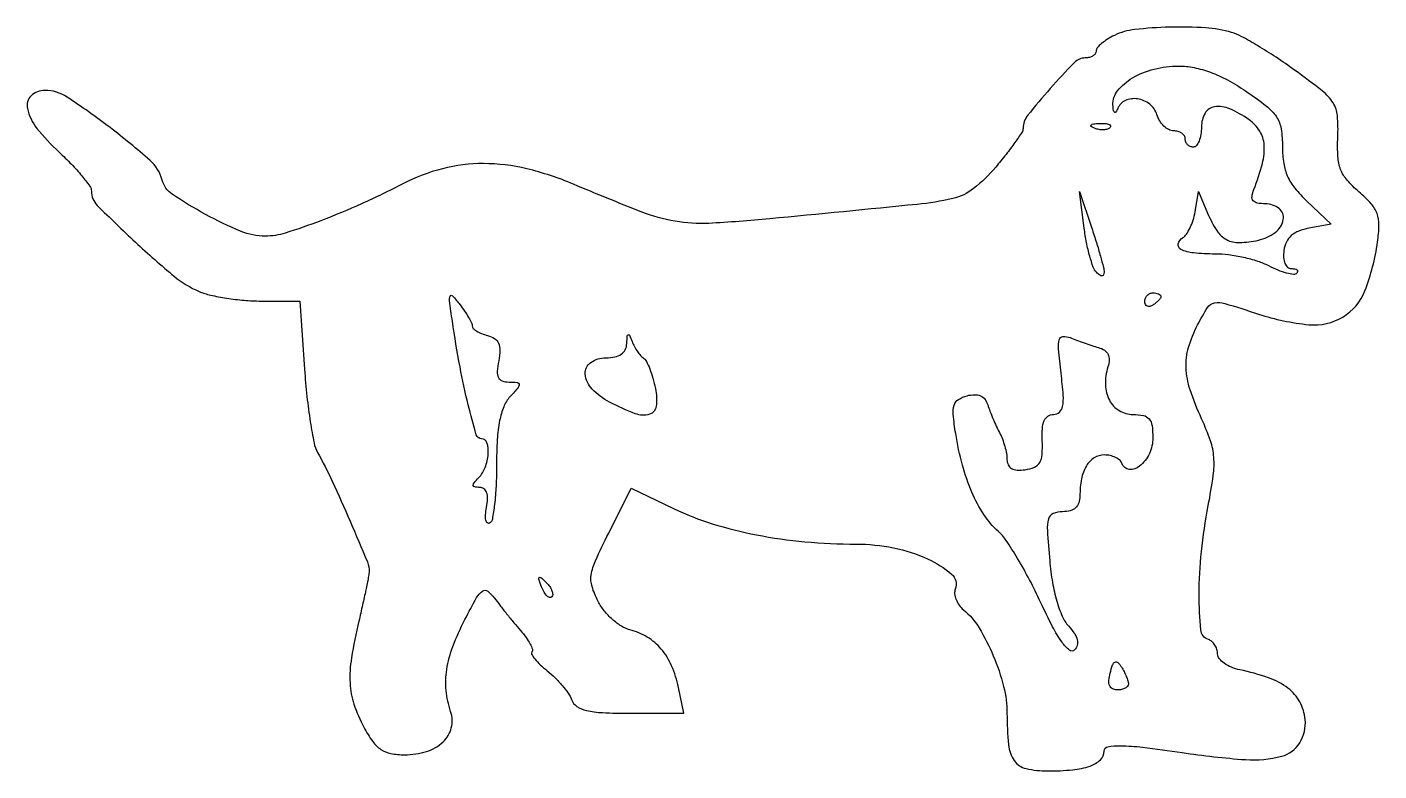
# Model space of a CAD drawing. Extents: x 0 to 167, y 0 to 92.
import ezdxf

# ---------------------------------------------------------------- set-up
doc = ezdxf.new("R2010")
doc.units = 0

msp = doc.modelspace()

# ---------------------------------------------------------------- linework, layer by layer
for points in [[(134.25, 90.779505, 0.02844), (133.388599, 90.30192, 0.036638), (132.660937, 89.764269, 0.03992), (132.145453, 89.244659, 0.177225), (132, 88.847186, -0.15491), (131.897435, 88.52408, -0.097753), (131.608538, 88.248861, -0.080114), (131.176936, 88.063124, -0.061703), (130.667365, 88, 0.201587), (129.319919, 87.433732, 0.012817), (126.338524, 84.230072, 0.014085), (123.549726, 80.889889, 0.163718), (122.985123, 79.308638, -0.140939), (122.834049, 78.817525, -0.009106), (121.985322, 77.56805, -0.01271), (120.893636, 76.102733, -0.0091), (119.602437, 74.518767, -0.049496), (116.876958, 71.877203, -0.111978), (114.301877, 70.640195, -0.03135), (109.915919, 69.92285, -0.00097), (91.720122, 68.143096, -0.010736), (84.182321, 67.583593, -0.056849), (80.056552, 67.835398, -0.049537), (75.857151, 69.013567, -0.006943), (67.5, 72.413728, 0.040746), (61.723325, 74.320634, 0.058955), (56.391976, 74.961433, 0.063203), (51.345047, 74.330376, 0.056851), (46.419478, 72.452658, -0.013622), (41.348297, 69.999565, -0.01501), (36.310812, 67.909498, -0.014176), (31.928376, 66.38428, -0.076731), (29.446344, 66.000504, -0.098782), (26.468207, 66.593916, -0.026265), (22.078497, 68.693442, -0.022539), (17.978699, 71.171722, -0.18358), (16.72982, 72.925168, 0.149344), (15.238865, 75.344615, 0.017282), (10.255025, 79.436781, 0.017395), (5.000469, 83.173178, 0.146805), (2.25, 83.999371, 0.194904), (0.555563, 83.313335, 0.262509), (0.095367, 81.758028, 0.112427), (1.277685, 79.308353, 0.037676), (4, 76.379673, -0.014038), (5.53201, 74.880223, -0.018959), (6.825, 73.435849, -0.016221), (7.795927, 72.184305, -0.158139), (8, 71.555207, 0.198666), (8.72255, 69.808475, 0.009231), (13.428445, 65.264603, 0.014457), (18.246463, 61.034526, 0.073066), (21.297053, 59.182089, 0.043688), (22.704148, 58.727427, 0.017736), (24.683769, 58.347239, 0.01739), (26.854032, 58.086658, 0.021183), (28.898521, 58), (33.702936, 58), (34.297668, 49.572579, 0.009594), (34.599701, 46.212272, 0.011733), (35.01581, 43.085331, 0.01029), (35.478715, 40.487534, 0.077943), (35.907251, 39.322579, -0.018042), (37.721188, 35.769092, -0.007444), (39.929471, 30.837638, -0.003298), (42.055923, 25.801582, -0.116276), (42.259538, 24.551204, -0.030407), (42.173026, 23.893982, -0.003043), (41.861647, 22.340041, -0.003816), (41.464801, 20.491577, -0.003025), (41.008641, 18.5, 0.016773), (40.098139, 13.953901, 0.05289), (39.916801, 10.85449, 0.068204), (40.402441, 8.236842, 0.043618), (41.628373, 5.391484, 0.030644), (42.713516, 3.642314, 0.090446), (43.721325, 2.657501, 0.102471), (44.935213, 2.159623, 0.046282), (46.655975, 2, 0.074502), (49.361079, 2.405321, 0.115151), (51.395189, 3.58828, 0.14331), (52.419934, 5.336955, 0.144628), (52.335362, 7.355372, -0.058646), (51.779149, 9.939846, -0.062418), (51.856416, 12.52731, -0.052773), (52.609274, 15.357649, -0.02741), (54.102366, 18.699033, -0.007585), (55.541676, 21.396123, -0.11006), (56.254524, 22.201362, -0.33182), (56.904728, 22.192369, -0.071576), (57.741314, 21.335263, 0.007925), (58.387822, 20.478128, 0.003857), (59.238975, 19.40332, 0.003824), (60.142122, 18.29817, 0.005514), (60.959191, 17.335613, -0.021863), (61.644973, 16.472024, -0.034288), (62.147489, 15.66848, -0.037438), (62.436982, 15.012275, -0.289189), (62.366284, 14.699618, 0.338068), (62.326532, 14.403365, 0.040073), (62.725234, 13.818993, 0.034847), (63.381337, 13.11259, 0.020818), (64.250499, 12.364004, -0.026884), (65.199429, 11.526463, -0.02324), (66.102731, 10.551848, -0.023906), (66.838734, 9.590023, -0.0606), (67.247793, 8.8125, 0.154539), (67.910414, 7.975978, 0.091737), (69.086739, 7.462937, 0.046916), (71.064125, 7.195278, 0.010195), (74.51036, 7.125), (81.131456, 7.125), (80.454434, 10.3125, 0.049741), (79.607115, 12.969646, 0.073509), (78.320255, 15.045931, 0.080725), (76.592221, 16.52552, 0.075415), (74.444593, 17.42455, -0.079023), (73.413578, 17.864866, -0.04227), (72.304668, 18.700594, -0.040746), (71.29123, 19.768941, -0.050125), (70.541492, 20.919764, -0.044934), (69.788615, 22.764738, -0.11309), (69.684209, 24.204026, -0.069056), (70.20555, 25.946608, -0.009644), (71.839413, 29.347329), (74.632219, 34.884103), (79.859039, 32.382638, 0.036236), (84.625988, 30.512148, 0.027394), (90.080186, 29.138555, 0.025612), (96.053795, 28.292329, 0.022136), (102.381966, 28.005792, -0.050404), (106.994606, 27.53503, -0.055922), (111.252726, 26.151496, -0.070954), (114.153375, 24.302264, -0.317017), (114.620622, 22.453741, 0.117224), (114.541214, 21.860317, 0.069002), (114.710902, 21.161296, 0.062955), (115.091235, 20.467862, 0.062746), (115.632529, 19.890011, -0.0833), (117.545854, 17.67233, -0.03694), (119.307914, 14.218807, -0.036752), (120.582776, 10.42864, -0.062833), (121, 7.121626, 0.023196), (121.181452, 3.212437, 0.131176), (121.897689, 1.272188, 0.18515), (123.347463, 0.301165, 0.056058), (126.025201, 0, 0.023035), (129.106587, 0.142037, 0.06117), (131.256333, 0.609941, 0.103085), (132.537897, 1.381538, 0.20881), (133, 2.439808, -0.359601), (133.451132, 2.985962, -0.052246), (134.997713, 3.118657, -0.026462), (137.727089, 2.922573, -0.005162), (142.614579, 2.258959, 0.017687), (150.448332, 1.394495, 0.084798), (154.905147, 1.817619, 0.191084), (157.138929, 3.485848, 0.163898), (157.802683, 6.361946, 0.101487), (157.133333, 8.522881, 0.105074), (155.672879, 10.215027, 0.078436), (153.270229, 11.505313, 0.033654), (149.75, 12.475752, -0.046123), (148.697785, 12.794211, -0.05835), (147.807813, 13.283462, -0.070182), (147.201057, 13.859396, -0.169424), (147, 14.435719, 0.075372), (146.9147, 14.998366, 0.067376), (146.665335, 15.534339, 0.070381), (146.296199, 15.963328, 0.099822), (145.860715, 16.213095, -0.298192), (144.919036, 17.403044, -0.022195), (144.721548, 21.742931, -0.026516), (144.998509, 27.071656, -0.021254), (145.842659, 32.755118, 0.012748), (146.458954, 36.468756, 0.053922), (146.529255, 38.719812, 0.064463), (146.109901, 40.733991, 0.023366), (145.022662, 43.450254, -0.026535), (143.607608, 47.051451, -0.069745), (143.106289, 49.774189, -0.08207), (143.408507, 52.260624, -0.048168), (144.52568, 55.04966, -0.022088), (145.763351, 57.204207, -0.210368), (146.624957, 57.781751, -0.118339), (147.873171, 57.707083, -0.005196), (152.054693, 56.387319, 0.054231), (158.269053, 55.077328, 0.162266), (162.449833, 56.022441, 0.165853), (165.171449, 59.26661, 0.057269), (166.735338, 65.268391, 0.029837), (166.907556, 67.394235, 0.094125), (166.67158, 68.798246, 0.095609), (165.939807, 70.005709, 0.031374), (164.44442, 71.463246, -0.036095), (162.972315, 72.925419, -0.086746), (162.180145, 74.236338, -0.078832), (161.838265, 75.815772, -0.02609), (161.829552, 78.194855, 0.033006), (161.782741, 80.872118, 0.122566), (161.244199, 82.457894, 0.083392), (159.915497, 83.919798, 0.010499), (156.490935, 86.5, 0.010197), (154.204089, 88.079022, 0.01114), (151.920326, 89.516031, 0.010648), (149.916971, 90.657919, 0.05305), (148.721666, 91.15032, 0.055348), (145.524058, 91.712978, 0.022307), (141.08496, 91.797283, 0.021088), (136.775044, 91.504677, 0.085058)], [(150.449868, 83.929153, -0.016959), (153.029967, 82.05747, -0.082014), (154.254409, 80.731552, -0.106886), (154.824632, 79.257043, -0.039031), (155, 77.013919, 0.038135), (155.155054, 74.983945, 0.067977), (155.630377, 73.380659, 0.06538), (156.533394, 71.922673, 0.032764), (158.014496, 70.334766), (161.028992, 67.5), (158.264496, 66.993569, 0.049179), (157.004712, 66.632047, 0.08784), (156.090345, 66.067697, 0.098828), (155.494322, 65.276428, 0.076922), (155.180449, 64.243569, 0.049079), (155.142048, 63.359304, 0.083493), (155.304068, 62.639094, 0.116989), (155.638078, 62.172019, 0.181216), (156.097116, 62, -0.045323), (156.532979, 61.960409, -0.133933), (156.801659, 61.831465, -0.259551), (156.870268, 61.643025, -0.157962), (156.759597, 61.426264, -0.230743), (156.367214, 61.291051, -0.033854), (155.51724, 61.453972, -0.032486), (154.469414, 61.803552, -0.022576), (153.335969, 62.326264, 0.042336), (151.97071, 62.891659, 0.022559), (150.204132, 63.36709, 0.022296), (148.34328, 63.692655, 0.032166), (146.676372, 63.8, -0.02389), (144.033787, 63.926334, -0.092553), (142.464232, 64.37787, -0.341774), (142.143975, 65.045207, -0.203722), (142.678145, 65.804373, 0.104042), (143.138131, 66.244233, 0.037696), (143.593352, 67.030035, 0.035401), (143.976388, 67.991999, 0.035222), (144.220662, 69), (144.642954, 71.5), (145.759794, 68.847139, 0.042296), (146.891882, 66.688519, 0.129008), (148.096592, 65.573756, 0.132082), (149.67528, 65.208449, 0.04527), (152.024399, 65.505359, 0.10741), (154.102642, 66.458998, 0.186025), (155.096493, 68.048638, 0.281145), (154.586577, 69.414779, 0.167907), (152.893011, 70, -0.041699), (151.891892, 70.083637, -0.181711), (151.386274, 70.377312, -0.209809), (151.240838, 70.899806, -0.056809), (151.463042, 71.75, 0.026737), (152.52117, 74.989887, 0.082699), (152.7438, 77.273363, 0.122471), (152.193705, 78.981467, 0.10147), (150.877187, 80.373468, 0.048961), (148.488881, 81.719341, 0.141652), (146.62621, 81.97024, 0.227691), (145.452681, 81.175477, 0.132711), (145, 79.5, -0.038131), (144.926884, 78.542644, -0.057076), (144.70625, 77.734375, -0.074992), (144.382936, 77.182831, -0.226478), (144, 77, -0.099038), (143.618362, 77.076342, -0.097945), (143.29375, 77.29375, -0.097945), (143.076342, 77.618362, -0.099038), (143, 78, 0.141874), (142.889573, 78.38134, 0.099744), (142.57917, 78.70625, 0.084602), (142.114976, 78.925123, 0.068054), (141.567388, 79, -0.122947), (140.972302, 79.148573, -0.069989), (140.36914, 79.5875, -0.063046), (139.849532, 80.235286, -0.06077), (139.5, 81, 0.148801), (138.615258, 82.285579, 0.130429), (137.117271, 82.942362, 0.145451), (135.610784, 82.737635, 0.193182), (134.662281, 81.75, -0.043477), (134.446057, 81.324783, -0.441575), (134.272501, 81.292875, -0.201344), (134.136542, 81.528367, -0.019909), (134.078947, 82.193296, -0.184009), (134.656185, 83.950707, -0.088623), (136.477049, 85.524385, -0.072497), (139.146087, 86.625199, -0.061689), (142.172374, 87, -0.049534), (144.095153, 86.809045, -0.039339), (146.103671, 86.238849, -0.035048), (148.215647, 85.282202, -0.024578)], [(133.729167, 79.395833, -0.126455), (133.402231, 79.202593, -0.060344), (132.916927, 79.123424, -0.05415), (132.359369, 79.160852, -0.051402), (131.8125, 79.316886, -0.054073), (131.395823, 79.538436, -0.470617), (131.37858, 79.720685, -0.168741), (131.670344, 79.862007, -0.018894), (132.416667, 79.921053, -0.028489), (133.112848, 79.910055, -0.077125), (133.592839, 79.799335, -0.208169), (133.77538, 79.614691, -0.296942)], [(132.984819, 61.55, -0.09923), (132.92425, 61.220578, -0.306913), (132.746317, 61.1, -0.163042), (132.456697, 61.19702, -0.0349), (132.051186, 61.55, -0.109715), (131.648898, 62.182882, -0.018982), (131.213722, 63.542813, -0.019847), (130.820339, 65.207494, -0.016608), (130.532623, 67), (129.962874, 71.5), (131.466256, 67, -0.005562), (132.043096, 65.207269, -0.00711), (132.532479, 63.542813, -0.005644), (132.90594, 62.141501, -0.058363)], [(55, 54.925502, 0.203642), (55.127453, 54.625545, 0.051528), (55.553711, 54.291809, 0.044116), (56.163259, 53.979788, 0.032302), (56.884975, 53.740331, -0.07763), (57.757681, 53.360271, -0.147905), (58.252915, 52.785774, -0.114953), (58.417792, 51.923147, -0.037226), (58.268398, 50.623699, 0.029575), (58.09681, 49.308694, 0.131101), (58.242898, 48.549474, 0.199401), (58.703646, 48.140162, 0.08337), (59.53841, 48, -0.022266), (60.5729, 47.953909, -0.370161), (60.795601, 47.72548, -0.193902), (60.662122, 47.321869, -0.008281), (59.654988, 46.171259, 0.088221), (58.889257, 44.948754, 0.047531), (58.381715, 43.239227, 0.034347), (58.089585, 40.913281, 0.01407), (58, 37.730276, -0.012074), (57.937884, 35.158411, -0.017738), (57.748684, 32.905058, -0.013223), (57.482168, 31.088596, -0.214474), (57.144457, 30.589279, -0.332306), (56.865537, 30.613909, -0.162929), (56.678915, 30.941332, -0.068119), (56.638968, 31.617574, -0.027972), (56.761034, 32.530262, 0.035998), (56.887161, 33.604101, 0.093878), (56.777372, 34.37068, 0.152486), (56.44354, 34.826523, 0.160367), (55.916577, 35, -0.043457), (55.306588, 35.053117, -0.337013), (55.124287, 35.25, -0.203062), (55.227511, 35.579223, -0.020225), (55.8, 36.2, 0.10728), (56.601193, 37.44543, 0.070927), (56.967669, 39.113253, 0.089922), (56.821628, 40.503255, 0.333264), (56.15913, 41, -0.334122), (55.49502, 41.499556, -0.00924), (54.501488, 45.197436, -0.015219), (53.490139, 49.860815, -0.0089), (52.549236, 55.5, -0.003725), (52.191949, 58.033942, -0.139942), (52.275055, 58.601271, -0.541351), (52.562933, 58.646226, -0.017052), (53.477404, 57.55887, -0.0159), (54.06036, 56.764932, -0.019333), (54.552737, 55.984602, -0.018214), (54.912523, 55.306496, -0.113327)], [(140, 58.559017, -0.151918), (139.934461, 58.34829, -0.038439), (139.70625, 58.066025, -0.035638), (139.382774, 57.768994, -0.029505), (139, 57.5, -0.082592), (138.6179, 57.343488, -0.161196), (138.29375, 57.3746, -0.182303), (138.078288, 57.586039, -0.108972), (138, 57.940983, -0.093332), (138.076123, 58.345238, -0.09642), (138.29375, 58.688914, -0.099167), (138.618444, 58.918938, -0.105053), (139, 59, -0.042167), (139.382849, 58.967655, -0.061769), (139.70625, 58.870461, -0.081139), (139.92554, 58.727648, -0.210953)], [(76.134886, 50.950289, -0.1302), (76.497475, 50.54483, -0.023989), (76.912621, 49.621971, -0.024314), (77.303648, 48.465832, -0.020035), (77.609942, 47.200289, -0.076529), (77.707967, 45.005609, -0.302499), (76.884535, 44.019261, -0.166085), (75.12646, 44.092237, -0.026656), (71.95034, 45.52568, -0.081484), (69.796789, 47.128622, -0.173265), (68.951358, 48.995624, -0.26853), (69.624707, 50.416296, -0.152033), (71.5, 51, 0.047372), (72.61082, 51.105479, 0.102066), (73.401108, 51.432895, 0.129604), (73.881788, 51.98447, 0.103864), (74.078947, 52.75, -0.007783), (74.135587, 53.682747, -0.289553), (74.256944, 53.845775, -0.403256), (74.413657, 53.779626, -0.010258), (74.728891, 53, 0.031883), (75.008873, 52.385419, 0.027511), (75.377439, 51.779147, 0.02847), (75.774203, 51.265973, 0.068482)], [(132.278043, 52.262582, -0.074747), (133.027706, 51.919845, -0.133967), (133.474209, 51.417301, -0.127765), (133.615795, 50.73945, -0.064864), (133.460655, 49.876035, 0.082158), (133.141684, 47.666712, 0.116977), (133.637003, 45.754491, 0.137412), (134.85417, 44.472502, 0.135372), (136.567388, 44, -0.050305), (137.834014, 43.872242, -0.169235), (138.539785, 43.452685, -0.14314), (138.900235, 42.634165, -0.032628), (139, 41.106989, -0.108929), (138.573011, 39.170296, -0.111528), (137.373, 37.611719, -0.201946), (136.083703, 37.221372, -0.294198), (135.185743, 37.942771, 0.132445), (134.917664, 38.347421, 0.066983), (134.405261, 38.689439, 0.059267), (133.741956, 38.921392, 0.054555), (133.023655, 39, 0.139174), (131.763143, 38.642207, 0.120812), (130.797157, 37.660237, 0.08886), (130.195657, 36.05969, 0.045588), (130, 33.918213, -0.079871), (129.864504, 33.07541, -0.130973), (129.471239, 32.474207, -0.120957), (128.804569, 32.118344, -0.062473), (127.861111, 32, 0.100005), (126.689639, 31.763328, 0.233184), (126.118796, 31.104441, 0.080191), (125.981979, 29.679217, 0.006524), (126.272983, 25.926122, 0.019653), (126.619027, 23.273675, 0.027981), (127.149058, 20.957621, 0.032035), (127.816301, 19.100772, 0.081817), (128.588243, 17.902493, -0.035849), (129.312459, 16.976819, -0.08606), (129.666822, 16.184429, -0.125575), (129.666143, 15.511501, -0.134438), (129.340804, 14.940804, -0.385998), (128.700911, 14.909653, -0.066021), (127.79411, 15.881413, -0.035787), (126.631376, 17.78883, -0.010998), (125.152368, 20.820363, 0.013012), (123.784291, 23.596094, 0.013863), (122.300761, 26.237903, 0.013545), (120.903739, 28.434404, 0.060488), (119.905382, 29.585628, -0.064531), (118.153161, 31.639329, -0.041896), (116.672228, 34.391069, -0.036747), (115.497282, 37.749751, -0.026467), (114.668609, 41.635084, -0.014563), (114.365732, 43.986763, -0.097787), (114.478025, 45.15298, -0.180196), (114.998477, 45.841144, -0.077891), (116.06773, 46.307461, -0.05761), (117.00082, 46.439605, -0.110954), (117.73764, 46.29376, -0.126699), (118.278241, 45.866811, -0.088549), (118.634169, 45.172377, 0.016645), (118.896559, 44.407038, 0.008959), (119.267954, 43.481184, 0.008913), (119.680698, 42.550015, 0.013828), (120.072998, 41.763569, -0.031758), (120.428037, 40.982982, -0.022768), (120.727693, 40.072173, -0.02311), (120.93407, 39.175037, -0.045004), (121, 38.444018, 0.108237), (121.147221, 37.7719, 0.15826), (121.554849, 37.330096, 0.11746), (122.249851, 37.131864, 0.046303), (123.25, 37.180449, 0.065164), (124.391906, 37.497985, 0.160641), (125.038068, 38.064629, 0.117551), (125.336328, 39.034721, 0.027405), (125.352552, 40.75, -0.026633), (125.364561, 42.26722, -0.08591), (125.596213, 43.24527, -0.147226), (126.055213, 43.794305, -0.146568), (126.741843, 44, 0.183663), (127.470649, 44.277056, 0.167275), (127.866641, 44.980432, 0.064486), (127.939983, 46.376494, 0.010395), (127.675375, 49.093142, -0.007048), (127.364549, 52.077135, -0.084624), (127.455698, 53.22631, -0.319266), (127.911409, 53.613846, -0.119993), (128.786084, 53.479689, 0.008757), (129.570951, 53.172081, 0.005158), (130.518837, 52.830693, 0.005159), (131.473206, 52.509055, 0.008787)], [(64.806872, 21.473539, -0.278911), (64.538684, 21.40751, -0.120343), (64.210949, 21.604915, -0.070189), (63.866277, 22.059266, -0.036269), (63.564293, 22.706872, -0.008399), (63.21821, 23.663782, -0.286372), (63.270328, 23.888819, -0.400052), (63.463552, 23.893514, -0.011214), (64.124088, 23.266667, -0.043285), (64.558688, 22.753423, -0.063152), (64.837219, 22.231185, -0.082976), (64.927901, 21.779789, -0.20742)], [(135.984687, 10.75, -0.182983), (135.882955, 10.463816, -0.093473), (135.582378, 10.220313, -0.07235), (135.130628, 10.055395, -0.051441), (134.59362, 10, -0.122534), (134.02454, 10.141589, -0.174563), (133.677468, 10.523649, -0.118851), (133.576513, 11.168848, -0.043627), (133.732357, 12.084535, -0.021889), (134.041, 13.083886, -0.185328), (134.342121, 13.434346, -0.331312), (134.68304, 13.38443, -0.055202), (135.123425, 12.834535, -0.021915), (135.448346, 12.268552, -0.021382), (135.725375, 11.671707, -0.021856), (135.922818, 11.127601, -0.071114)]]:
    msp.add_lwpolyline(points, format="xyb", close=True)

doc.saveas('drawing.dxf')
